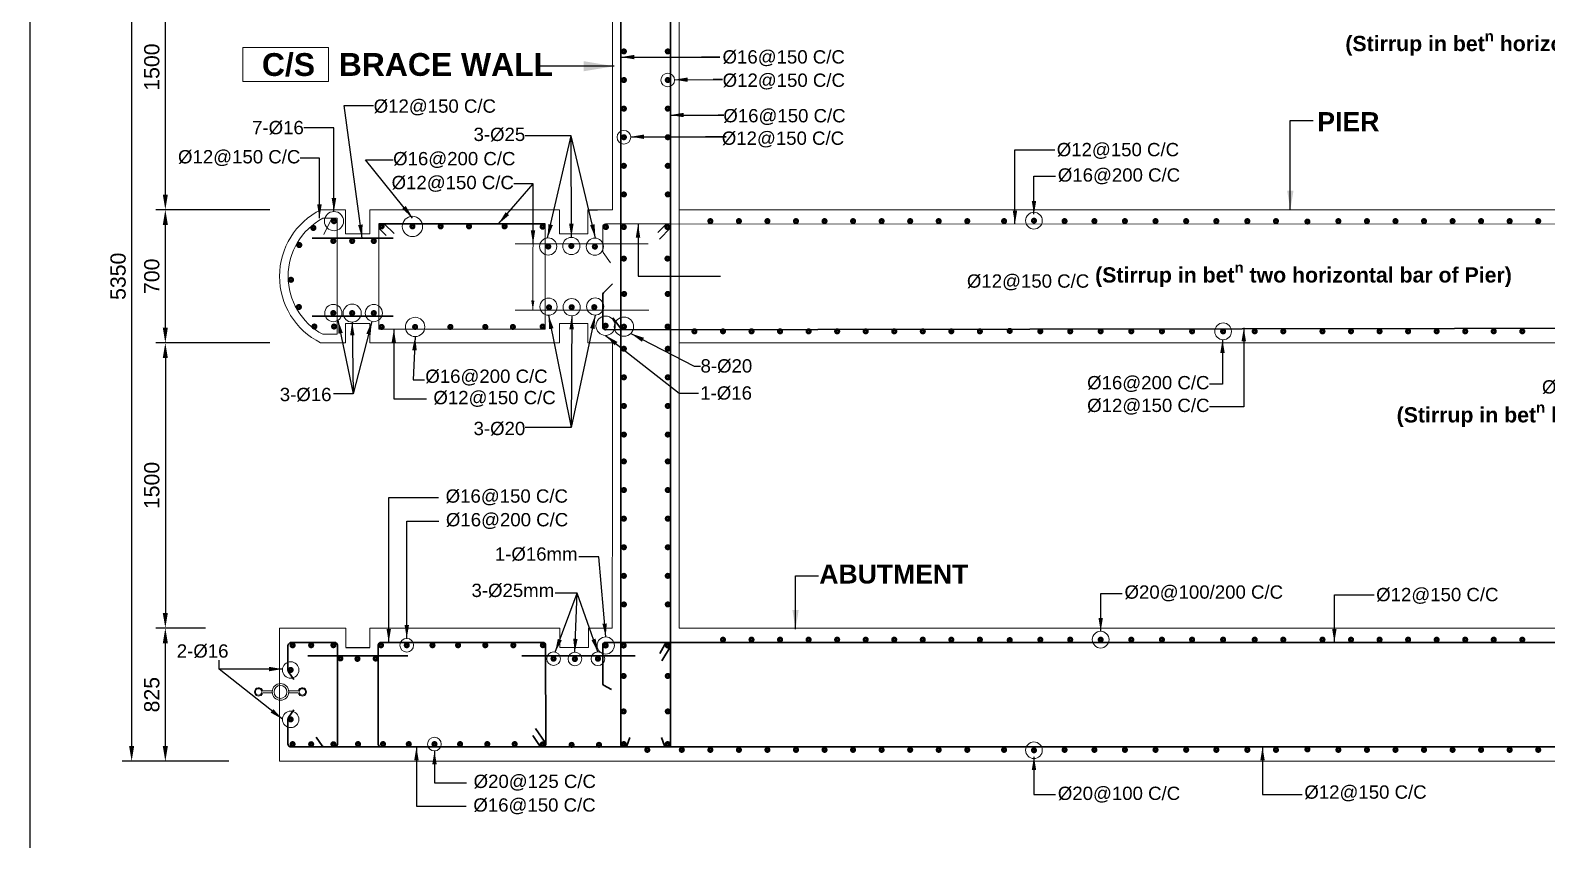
# Model space of a CAD drawing. Extents: x -358915 to 1258323, y -1667244 to -305611.
# Drawn here: x 506620 to 514588, y -1476878 to -1472622 of the extents above; entities that cross this region are included whole.
import ezdxf

# ---------------------------------------------------------------- set-up
doc = ezdxf.new("R2010")
doc.units = 0
doc.header["$LTSCALE"] = 300
doc.header["$MEASUREMENT"] = 0
doc.layers.get('0').update_dxf_attribs({"linetype": 'CONTINUOUS'})
doc.layers.get('DEFPOINTS').update_dxf_attribs({"linetype": 'CONTINUOUS'})
doc.layers.add('Dim', color=7, linetype='CONTINUOUS', lineweight=9)
doc.layers.add('ROD', color=1, linetype='CONTINUOUS', lineweight=30)
for name, color, linetype in [('LINE', 7, 'CONTINUOUS'), ('Sid&HeadWall', 7, 'CONTINUOUS'), ('TEXT', 10, 'CONTINUOUS'), ('TXT', 7, 'CONTINUOUS')]:
    doc.layers.add(name, color=color, linetype=linetype)
doc.styles.add('1-2', font='arial.ttf')
doc.styles.add('Arial', font='arial.ttf')
doc.styles.add('DIM', font='isocp3.shx')
doc.styles.add('style1', font='times.ttf')
doc.styles.add('text', font='ARIALN.TTF', dxfattribs={"height": 1.6})
doc.dimstyles.new('Dim_35', dxfattribs={"dimtxt": 70, "dimasz": 70, "dimexe": 35, "dimexo": 30, "dimgap": 40, "dimtad": 1, "dimdec": 0, "dimzin": 0, "dimdsep": 46, "dimtxsty": 'DIM', "dimcen": 0.09, "dimclrd": 5, "dimclre": 5, "dimclrt": 7, "dimadec": 0, "dimazin": 0, "dimtfac": 1, "dimtdec": 0, "dimtmove": 0, "dimatfit": 3, "dimfxl": 1, "dimtolj": 1, "dimtzin": 0, "dimarcsym": 0})
doc.dimstyles.new('dim_50', dxfattribs={"dimtxt": 100, "dimasz": 100, "dimexe": 50, "dimexo": 30, "dimgap": 30, "dimtad": 1, "dimdec": 0, "dimzin": 0, "dimdsep": 46, "dimtxsty": 'DIM', "dimcen": 0.09, "dimclrd": 5, "dimclre": 5, "dimclrt": 7, "dimadec": 0, "dimazin": 0, "dimtfac": 1, "dimtdec": 0, "dimtmove": 0, "dimatfit": 3, "dimfxl": 1, "dimtolj": 1, "dimtzin": 0, "dimarcsym": 1})
doc.dimstyles.new('dim_80', dxfattribs={"dimtxt": 160, "dimasz": 160, "dimexe": 80, "dimexo": 40, "dimgap": 50, "dimtad": 1, "dimdec": 0, "dimzin": 0, "dimdsep": 46, "dimtxsty": 'DIM', "dimcen": 0.09, "dimclrd": 5, "dimclre": 5, "dimclrt": 7, "dimadec": 0, "dimazin": 0, "dimtfac": 1, "dimtdec": 0, "dimtmove": 0, "dimatfit": 3, "dimfxl": 1, "dimtolj": 1, "dimtzin": 0, "dimarcsym": 0})
doc.dimstyles.get("Standard").update_dxf_attribs({"dimtxt": 75, "dimasz": 75, "dimexe": 60, "dimexo": 60, "dimgap": 100, "dimtad": 1, "dimdec": 0, "dimzin": 0, "dimdsep": 46, "dimtxsty": 'style1', "dimcen": 0.09, "dimclrd": 5, "dimclre": 5, "dimadec": 0, "dimazin": 0, "dimtfac": 1, "dimtdec": 0, "dimtofl": 0, "dimtmove": 0, "dimatfit": 3, "dimfxl": 1, "dimtolj": 1, "dimtzin": 0, "dimarcsym": 0})

# ---------------------------------------------------------------- blocks, each defined once
blk = doc.blocks.new('*D616')
at = {"layer": 'DEFPOINTS', "color": 0, "transparency": 16777216}
for p in [(507909, -1474265.5), (507329.5, -1475765.5), (507509.9, -1475765.5)]:
    blk.add_point(p, dxfattribs=at)
at = {"layer": 'Dim', "color": 5, "lineweight": -2, "transparency": 16777216}
for p, q in [((507879, -1474265.5), (507279.5, -1474265.5)), ((507329.5, -1474345.5), (507329.5, -1475685.5)), ((507479.9, -1475765.5), (507279.5, -1475765.5))]:
    blk.add_line(p, q, dxfattribs=at)
at = {"layer": 'Dim', "color": 5, "transparency": 16777216}
for points in [[(507316.1, -1474345.5), (507342.8, -1474345.5), (507329.5, -1474265.5)], [(507316.1, -1475685.5), (507342.8, -1475685.5), (507329.5, -1475765.5)]]:
    blk.add_solid(points, dxfattribs=at)
at = {"layer": 'Dim', "color": 7, "lineweight": 18, "transparency": 16777216, "insert": (507258.6, -1475015.5), "char_height": 80, "attachment_point": 5, "rotation": 90, "style": 'Arial'}
blk.add_mtext('\\A1;1500', dxfattribs=at)
blk = doc.blocks.new('*D619')
at = {"layer": 'DEFPOINTS', "color": 0, "transparency": 16777216}
for p in [(507691.7, -1471365.5), (507152.5, -1476465.6), (507693.2, -1476465.6)]:
    blk.add_point(p, dxfattribs=at)
at = {"layer": 'Dim', "color": 5, "lineweight": -2, "transparency": 16777216}
for p, q in [((507661.7, -1471365.5), (507102.5, -1471365.5)), ((507152.5, -1471445.5), (507152.5, -1476385.6)), ((507663.2, -1476465.6), (507102.5, -1476465.6))]:
    blk.add_line(p, q, dxfattribs=at)
at = {"layer": 'Dim', "color": 5, "transparency": 16777216}
for points in [[(507139.1, -1471445.5), (507165.8, -1471445.5), (507152.5, -1471365.5)], [(507139.1, -1476385.6), (507165.8, -1476385.6), (507152.5, -1476465.6)]]:
    blk.add_solid(points, dxfattribs=at)
at = {"layer": 'Dim', "color": 7, "lineweight": 18, "transparency": 16777216, "insert": (507081.6, -1473915.5), "char_height": 80, "attachment_point": 5, "rotation": 90, "style": 'Arial'}
blk.add_mtext('\\A1;5350', dxfattribs=at)
blk = doc.blocks.new('*D625')
at = {"layer": 'DEFPOINTS', "color": 0, "transparency": 16777216}
for p in [(507329.5, -1475765.5), (507570.3, -1475765.5), (507500.2, -1476465.6)]:
    blk.add_point(p, dxfattribs=at)
at = {"layer": 'Dim', "color": 5, "lineweight": -2, "transparency": 16777216}
for p, q in [((507540.3, -1475765.5), (507279.5, -1475765.5)), ((507329.5, -1476385.6), (507329.5, -1475845.5)), ((507470.2, -1476465.6), (507279.5, -1476465.6))]:
    blk.add_line(p, q, dxfattribs=at)
at = {"layer": 'Dim', "color": 5, "transparency": 16777216}
for points in [[(507316.1, -1475845.5), (507342.8, -1475845.5), (507329.5, -1475765.5)], [(507316.1, -1476385.6), (507342.8, -1476385.6), (507329.5, -1476465.6)]]:
    blk.add_solid(points, dxfattribs=at)
at = {"layer": 'Dim', "color": 7, "lineweight": 18, "transparency": 16777216, "insert": (507258.6, -1476115.6), "char_height": 80, "attachment_point": 5, "rotation": 90, "style": 'Arial'}
blk.add_mtext('\\A1;825', dxfattribs=at)
blk = doc.blocks.new('*D633')
at = {"layer": 'DEFPOINTS', "color": 0, "transparency": 16777216}
for p in [(507329.5, -1473565.5), (507602.4, -1473565.5), (507579.3, -1474265.5)]:
    blk.add_point(p, dxfattribs=at)
at = {"layer": 'Dim', "color": 5, "lineweight": -2, "transparency": 16777216}
for p, q in [((507572.4, -1473565.5), (507279.5, -1473565.5)), ((507329.5, -1474185.5), (507329.5, -1473645.5)), ((507549.3, -1474265.5), (507279.5, -1474265.5))]:
    blk.add_line(p, q, dxfattribs=at)
at = {"layer": 'Dim', "color": 5, "transparency": 16777216}
for points in [[(507316.1, -1473645.5), (507342.8, -1473645.5), (507329.5, -1473565.5)], [(507316.1, -1474185.5), (507342.8, -1474185.5), (507329.5, -1474265.5)]]:
    blk.add_solid(points, dxfattribs=at)
at = {"layer": 'Dim', "color": 7, "lineweight": 18, "transparency": 16777216, "insert": (507258.6, -1473915.5), "char_height": 80, "attachment_point": 5, "rotation": 90, "style": 'Arial'}
blk.add_mtext('\\A1;700', dxfattribs=at)
blk = doc.blocks.new('*D634')
at = {"layer": 'DEFPOINTS', "color": 0, "transparency": 16777216}
for p in [(507329.5, -1472065.5), (507509.9, -1472065.5), (507909, -1473565.5)]:
    blk.add_point(p, dxfattribs=at)
at = {"layer": 'Dim', "color": 5, "lineweight": -2, "transparency": 16777216}
for p, q in [((507479.9, -1472065.5), (507279.5, -1472065.5)), ((507329.5, -1473485.5), (507329.5, -1472145.5)), ((507879, -1473565.5), (507279.5, -1473565.5))]:
    blk.add_line(p, q, dxfattribs=at)
at = {"layer": 'Dim', "color": 5, "transparency": 16777216}
for points in [[(507316.1, -1472145.5), (507342.8, -1472145.5), (507329.5, -1472065.5)], [(507316.1, -1473485.5), (507342.8, -1473485.5), (507329.5, -1473565.5)]]:
    blk.add_solid(points, dxfattribs=at)
at = {"layer": 'Dim', "color": 7, "lineweight": 18, "transparency": 16777216, "insert": (507258.6, -1472815.5), "char_height": 80, "attachment_point": 5, "rotation": 90, "style": 'Arial'}
blk.add_mtext('\\A1;1500', dxfattribs=at)

msp = doc.modelspace()

# ---------------------------------------------------------------- linework, layer by layer
at = {"lineweight": 18}
for points in [[(510028.9, -1471365.5), (510028.9, -1471365.5), (507928.7, -1471365.5), (507928.7, -1472065.6), (508278.7, -1472065.6), (508278.7, -1471964.1), (508403.7, -1471964.1), (508403.7, -1472065.6), (509402.7, -1472065.6), (509402.7, -1471964.1), (509552.9, -1471964.1), (509552.9, -1472065.6), (509678.9, -1472065.6), (509679.4, -1473565.5)], [(510028.9, -1475015.5), (510028.9, -1472065.6)], [(509678.5, -1474265.5), (509678.8, -1475015.5)], [(510028.9, -1476465.6), (510028.9, -1476465.6), (507928.7, -1476465.6), (507928.7, -1475765.5), (508278.7, -1475765.5), (508278.7, -1475866.9), (508403.7, -1475866.9), (508403.7, -1475765.5), (509402.7, -1475765.5), (509402.7, -1475866.9), (509552.9, -1475866.9), (509552.9, -1475765.5), (509677.9, -1475765.5), (509678.8, -1475015.5)], [(510028.9, -1475015.5), (510029, -1475765.5)]]:
    msp.add_lwpolyline(points, dxfattribs=at)
msp.add_lwpolyline([(509679.2, -1473565.5), (509550.5, -1473565.5), (509550.5, -1473691.4), (509400.5, -1473691.4), (509400.5, -1473565.5), (508403.4, -1473565.5), (508403.4, -1473692.2), (508276.8, -1473692.2), (508276.8, -1473565.5), (508146.2, -1473565.5, 0.617643), (508145.6, -1474265.5), (508277.1, -1474265.5), (508277.1, -1474164.1), (508403.7, -1474164.1), (508403.7, -1474265.5), (509400.5, -1474265.5), (509400.5, -1474164.1), (509550.5, -1474164.1), (509550.5, -1474265.5), (509678.5, -1474265.5)], format="xyb", dxfattribs=at)
at = {"layer": 'Dim', "color": 7, "lineweight": 15}
for p, q in [((510028.9, -1473565.6), (516028.5, -1473565.5)), ((510028.9, -1474265.6), (516028.5, -1474265.6)), ((510028.9, -1476465.6), (515728.7, -1476465.5))]:
    msp.add_line(p, q, dxfattribs=at)
msp.add_lwpolyline([(510028.9, -1475765.5), (516028.5, -1475765.6)], dxfattribs=at)
at = {"layer": 'Dim', "lineweight": 18, "ltscale": 500, "elevation": 0}
for points in [[(507841.5, -1476096.2), (507891.1, -1476096.2)], [(507841.5, -1476096.2), (507891.1, -1476096.2)], [(507841.5, -1476096.2), (507891.1, -1476096.2)], [(507841.5, -1476096.2), (507891.1, -1476096.2)], [(507841.5, -1476106), (507891.1, -1476106)], [(507841.5, -1476106), (507891.1, -1476106)], [(507841.5, -1476106), (507891.1, -1476106)], [(507841.5, -1476106), (507891.1, -1476106)], [(507978.2, -1476096.2), (508028.3, -1476096.2)], [(507978.2, -1476096.2), (508028.3, -1476096.2)], [(507978.2, -1476096.2), (508028.3, -1476096.2)], [(507978.2, -1476096.2), (508028.3, -1476096.2)], [(507978.2, -1476106), (508028.3, -1476106)], [(507978.2, -1476106), (508028.3, -1476106)], [(507978.2, -1476106), (508028.3, -1476106)], [(507978.2, -1476106), (508028.3, -1476106)]]:
    msp.add_lwpolyline(points, dxfattribs=at)
at = {"layer": 'Dim'}
for centre, radius in [((508215.9, -1473625.6), 50.4), ((508628.1, -1473653.6), 53.4), ((509341.6, -1473758.8), 45.2), ((509463.2, -1473756), 45.2), ((509586.6, -1473759.6), 45.2), ((508212, -1474108.9), 45.2), ((508311.3, -1474108.9), 47.4), ((508425.1, -1474108.9), 45.2), ((509343.4, -1474075.3), 45.2), ((509464.9, -1474078.1), 45.2), ((509588.4, -1474074.5), 45.2), ((508642.1, -1474181.9), 50.7), ((509643, -1474175.6), 50.7), ((509739.5, -1474180.4), 50.7), ((509643.8, -1475856.8), 45.2)]:
    msp.add_circle(centre, radius, dxfattribs=at)
at = {"layer": 'Dim', "lineweight": 15}
for centre, radius in [((511894.2, -1473623), 43.9), ((512888.1, -1474205), 43.9), ((512244.6, -1475826.2), 43.9), ((507988.3, -1475985.6), 43.5), ((507988.3, -1476245.5), 43.5), ((511894.2, -1476408), 43.9)]:
    msp.add_circle(centre, radius, dxfattribs=at)
at = {"layer": 'Dim', "lineweight": 18, "ltscale": 500}
for centre, radius in [((507934.6, -1476101.1, 0), 43.7), ((507934.6, -1476101.1, 0), 43.7), ((507934.6, -1476101.1, 0), 43.7), ((507934.6, -1476101.1, 0), 43.7), ((507819.6, -1476101.1, 0), 17.1), ((507819.6, -1476101.1, 0), 17.1), ((507819.6, -1476101.1, 0), 17.1), ((507819.6, -1476101.1, 0), 17.1), ((507934.6, -1476101.1, 0), 33.9), ((507934.6, -1476101.1, 0), 33.9), ((507934.6, -1476101.1, 0), 33.9), ((507934.6, -1476101.1, 0), 33.9), ((508049.6, -1476101.1, 0), 17.1)]:
    msp.add_circle(centre, radius, dxfattribs=at)
for centre, start, end in [((507819.6, -1476101.1, 0), 12.86098, 347.13902), ((507819.6, -1476101.1, 0), 12.86098, 347.13902), ((507819.6, -1476101.1, 0), 12.86098, 347.13902), ((507819.6, -1476101.1, 0), 12.86098, 347.13902), ((508049.8, -1476101.1, 0), 192.86098, 167.13902), ((508049.8, -1476101.1, 0), 192.86098, 167.13902), ((508049.8, -1476101.1, 0), 192.86098, 167.13902), ((508049.8, -1476101.1, 0), 192.86098, 167.13902)]:
    msp.add_arc(centre, 22, start, end, dxfattribs=at)
at = {"layer": 'LINE'}
for p, q in [((509550.5, -1473565.5), (509600.6, -1473565.5)), ((508278.7, -1475866.9), (508403.7, -1475866.9))]:
    msp.add_line(p, q, dxfattribs=at)
at = {"layer": 'LINE', "color": 1, "lineweight": 15}
for p, q in [((508231.8, -1473610.5), (508157.2, -1473610.5)), ((508231.8, -1473737.2), (508231.8, -1473610.5)), ((508231.8, -1473643.8), (508232.1, -1474194.5)), ((509643, -1473640.5), (516275.4, -1473640.6)), ((508232.1, -1474220.5), (508232.1, -1474119.1)), ((508156.6, -1474220.5), (508232.1, -1474220.5))]:
    msp.add_line(p, q, dxfattribs=at)
at = {"layer": 'LINE', "lineweight": 18}
msp.add_line((508278.7, -1475765.5), (508278.7, -1475867), dxfattribs=at)
at = {"layer": 'LINE'}
msp.add_lwpolyline([(523493.2, -1481913.9), (506620, -1481913.9), (506620, -1469982.2), (523493.2, -1469982.2)], close=True, dxfattribs=at)
at = {"layer": 'LINE', "color": 7, "lineweight": 15}
msp.add_lwpolyline([(508186.5, -1472712.5), (507735.9, -1472712.5), (507735.9, -1472891.8), (508186.5, -1472891.8)], close=True, dxfattribs=at)
at = {"layer": 'LINE', "color": 1, "lineweight": 15}
for points in [[(508203.9, -1473610.5), (508162.6, -1473695.6)], [(508451.3, -1473640.5), (508451.3, -1473662.5), (508489.6, -1473700.2)], [(508451.3, -1473640.5), (508478.6, -1473640.5), (508532.6, -1473690)], [(509723.9, -1473915.5), (509724, -1474196), (509984, -1474196), (509984, -1473640.5), (509723.9, -1473640.5)], [(509963.8, -1473640.5), (509917.6, -1473685.9)], [(509983.6, -1473661.4), (509927.1, -1473720.7)], [(509866.1, -1473744.8), (509168.2, -1473744.8), (509168.2, -1473744.8)], [(509870.3, -1474092.8), (509168.2, -1474092.8), (509168.2, -1474092.8)]]:
    msp.add_lwpolyline(points, dxfattribs=at)
msp.add_lwpolyline([(508451.3, -1474194.4), (509326, -1474194.4), (509326, -1473640.5), (508451.3, -1473640.5)], close=True, dxfattribs=at)
msp.add_lwpolyline([(509984, -1473640.5), (509643, -1473640.5, 0.414217), (509628, -1473655.5), (509628, -1473782, 0.158929), (509630.8, -1473790.9), (509669.5, -1473843.9)], format="xyb", dxfattribs=at)
at = {"layer": 'LINE', "color": 5, "lineweight": 15}
for centre in [(509969.9, -1472883.5), (509739.2, -1473184.3), (508598.3, -1475855.7), (509369.4, -1475926.3), (509481.5, -1475927.8), (509602.9, -1475926.7), (508743.9, -1476375.4)]:
    msp.add_circle(centre, 35.9, dxfattribs=at)
at = {"layer": 'LINE', "color": 1, "lineweight": 15}
msp.add_arc((508321.1, -1473915.7), 346.4, 118.24958, 241.63739, dxfattribs=at)
at = {"layer": 'ROD'}
msp.add_line((508451.3, -1473640.5), (509326, -1473640.5), dxfattribs=at)
for points in [[(509723.9, -1474190.5), (509724, -1471465.6), (509723.9, -1471450.4, -0.414214), (509733.9, -1471440.4), (509745.8, -1471440.4, -0.317877), (509755.3, -1471447.1), (509797.3, -1471518.8)], [(509984, -1474190.5), (509984, -1471465.6), (509984.1, -1471450.4, 0.414214), (509974.1, -1471440.4), (509962.2, -1471440.4, 0.317877), (509952.7, -1471447.1), (509910.5, -1471521.3)], [(509723.9, -1473640.5), (509724, -1476365.5), (509723.9, -1476380.6, 0.414214), (509733.9, -1476390.6), (509745.8, -1476390.6, 0.317877), (509755.3, -1476383.9), (509770.6, -1476340.5)], [(509984, -1473640.5), (509984, -1476365.5), (509984.1, -1476380.6, -0.414214), (509974.1, -1476390.6), (509962.2, -1476390.6, -0.317877), (509952.7, -1476383.9), (509937.4, -1476340.5)], [(509678.6, -1473954.5), (509631.2, -1474002.8, 0.168566), (509628, -1474012.1), (509628, -1474181.3, 0.414214), (509643, -1474196.3), (516333.5, -1474186.9)], [(508004.6, -1476035.5), (507977.2, -1475995.6, -0.151211), (507973.7, -1475984.3), (507973.7, -1475860.5, -0.414214), (507993.7, -1475840.5), (508218.7, -1475840.5, -0.414204), (508233.7, -1475855.5), (508233.8, -1476375.6, -0.414214), (508218.8, -1476390.6), (508166.3, -1476390.6, -0.246445), (508154, -1476384.1), (508122.6, -1476338.7)], [(508569.5, -1476390.6), (508463.7, -1476390.6, -0.414214), (508448.7, -1476375.6), (508448.7, -1475855.5, -0.414215), (508463.7, -1475840.5), (509312.7, -1475840.5, -0.414212), (509327.7, -1475855.5), (509328.7, -1476375.6, -0.414214), (509313.7, -1476390.6), (509308.9, -1476390.6, -0.282553), (509295.5, -1476382.4), (509260.6, -1476330.3)], [(509673.4, -1476088), (509632.8, -1476065, -0.210697), (509627.9, -1476053.9), (509627.9, -1475855.5, -0.414214), (509642.9, -1475840.5), (516275.4, -1475840.6)], [(509971.7, -1475841.4), (509971.7, -1475841.4, 0.294836), (509954.3, -1475851.7), (509927.3, -1475899.1)], [(509970.9, -1475841.4, -0.441818), (509984, -1475862.8), (509938.3, -1475937.7)], [(507993.7, -1476390.6, -0.48757), (507973.7, -1476370.6), (507973.7, -1476246.8, -0.151211), (507977.2, -1476235.5), (508004.6, -1476195.6)], [(509328.7, -1476375.6), (509328.7, -1476375.6, 0.246696), (509325.5, -1476367.3), (509274, -1476293.7)]]:
    msp.add_lwpolyline(points, format="xyb", dxfattribs=at)
at = {"layer": 'ROD', "const_width": 17.2}
for points in [[(509746.1, -1472730.8, -1), (509732.1, -1472735.5, -1)], [(509976.9, -1472730.8, -1), (509962.9, -1472735.5, -1)], [(509746.2, -1472885.9, 1), (509732.2, -1472881.2, 1)], [(509976.9, -1472885.9, 1), (509962.9, -1472881.2, 1)], [(509746.1, -1473036.3, 1), (509732.1, -1473031.6, 1)], [(509976.9, -1473036.2, 1), (509962.9, -1473031.6, 1)], [(509746.2, -1473186.6, 1), (509732.2, -1473182, 1)], [(509976.9, -1473186.6, 1), (509962.9, -1473182, 1)], [(509746.1, -1473332.3, -1), (509732.1, -1473337, -1)], [(509976.9, -1473332.3, -1), (509962.9, -1473337, -1)], [(509746.2, -1473482.7, -1), (509732.2, -1473487.4, -1)], [(509976.9, -1473482.7, -1), (509962.9, -1473487.4, -1)], [(508114.5, -1473663.7, 1), (508100.5, -1473659, 1)], [(508223, -1473628, 1), (508208.9, -1473623.3, 1)], [(508473.2, -1473655.4, 1), (508459.2, -1473650.7, 1)], [(508635.1, -1473655.4, 1), (508621.1, -1473650.7, 1)], [(508783.4, -1473655.4, 1), (508769.4, -1473650.7, 1)], [(508932.4, -1473655.4, 1), (508918.4, -1473650.7, 1)], [(509119.4, -1473655.4, 1), (509105.4, -1473650.7, 1)], [(509319.3, -1473657.2, 1), (509305.3, -1473652.5, 1)], [(509651.7, -1473658.9, 1), (509637.7, -1473654.2, 1)], [(509745.8, -1473658.9, 1), (509731.8, -1473654.2, 1)], [(509975.1, -1473658.9, 1), (509961.1, -1473654.2, 1)], [(510186.6, -1473627.7, -1), (510200.6, -1473623, -1)], [(510336.6, -1473627.7, -1), (510350.6, -1473623, -1)], [(510500.6, -1473627.7, 1), (510486.6, -1473623, 1)], [(510650.6, -1473627.7, 1), (510636.6, -1473623, 1)], [(510800.6, -1473627.7, 1), (510786.6, -1473623, 1)], [(510936.6, -1473627.7, -1), (510950.6, -1473623, -1)], [(511086.6, -1473627.7, -1), (511100.6, -1473623, -1)], [(511236.6, -1473627.7, -1), (511250.6, -1473623, -1)], [(511386.6, -1473627.7, -1), (511400.6, -1473623, -1)], [(511550.6, -1473627.7, 1), (511536.6, -1473623, 1)], [(511744.2, -1473627.7, 1), (511730.2, -1473623, 1)], [(511901.2, -1473625.4, 1), (511887.2, -1473620.7, 1)], [(512061.9, -1473627.7, 1), (512047.9, -1473623, 1)], [(512218.9, -1473627.7, 1), (512204.9, -1473623, 1)], [(512378.9, -1473627.7, 1), (512364.9, -1473623, 1)], [(512539.9, -1473627.7, 1), (512525.9, -1473623, 1)], [(512700.9, -1473627.7, 1), (512686.9, -1473623, 1)], [(512859.4, -1473627.7, 1), (512845.4, -1473623, 1)], [(513022.4, -1473627.7, 1), (513008.4, -1473623, 1)], [(513158.9, -1473627.7, -1), (513172.9, -1473623, -1)], [(513324.2, -1473630.2, -1), (513338.2, -1473625.5, -1)], [(513486.9, -1473627.7, -1), (513500.9, -1473623, -1)], [(513650.9, -1473627.7, 1), (513636.9, -1473623, 1)], [(513800.9, -1473627.7, 1), (513786.9, -1473623, 1)], [(513950.9, -1473627.7, 1), (513936.9, -1473623, 1)], [(514086.9, -1473627.7, -1), (514100.9, -1473623, -1)], [(514236.9, -1473627.7, -1), (514250.9, -1473623, -1)], [(514400.9, -1473627.7, 1), (514386.9, -1473623, 1)], [(514536.9, -1473627.7, -1), (514550.9, -1473623, -1)], [(508040.4, -1473749.1, -1), (508026.3, -1473753.5, -1)], [(508219, -1473732.2, 1), (508205, -1473727.5, 1)], [(508318.3, -1473732.2, 1), (508304.3, -1473727.5, 1)], [(508432.1, -1473732.2, 1), (508418.1, -1473727.5, 1)], [(509348.6, -1473761.2, 1), (509334.6, -1473756.5, 1)], [(509470.2, -1473758.3, 1), (509456.2, -1473753.6, 1)], [(509593.6, -1473761.9, 1), (509579.6, -1473757.2, 1)], [(509746, -1473824.7, 1), (509732, -1473820, 1)], [(509975.3, -1473824.7, 1), (509961.2, -1473820, 1)], [(507996.8, -1473936.2, 1), (507982.7, -1473931.7, 1)], [(508038.4, -1474079.3, 1), (508024.3, -1474074.8, 1)], [(509352.9, -1474081.2, 1), (509338.9, -1474076.5, 1)], [(509471.9, -1474080.4, 1), (509457.9, -1474075.7, 1)], [(509590.3, -1474080.2, 1), (509576.3, -1474075.5, 1)], [(509747.5, -1474010.5, 1), (509733.5, -1474005.8, 1)], [(509976.8, -1474010.5, 1), (509962.7, -1474005.8, 1)], [(508219, -1474111.2, 1), (508205, -1474106.5, 1)], [(508318.3, -1474111.2, 1), (508304.3, -1474106.5, 1)], [(508432.1, -1474111.2, 1), (508418.1, -1474106.5, 1)], [(508119.9, -1474182, 1), (508105.9, -1474177.3, 1)], [(508223.1, -1474182, 1), (508209.1, -1474177.3, 1)], [(508473.2, -1474179.5, -1), (508459.2, -1474184.2, -1)], [(508649.1, -1474179.5, -1), (508635.1, -1474184.2, -1)], [(508834.4, -1474179.5, -1), (508820.4, -1474184.2, -1)], [(509017.9, -1474179.5, -1), (509003.9, -1474184.2, -1)], [(509162.9, -1474179.5, -1), (509148.9, -1474184.2, -1)], [(509319.3, -1474177.7, -1), (509305.3, -1474182.4, -1)], [(509650, -1474177.9, 1), (509635.9, -1474173.2, 1)], [(509746.5, -1474182.8, 1), (509732.5, -1474178.1, 1)], [(509975.7, -1474182.3, 1), (509961.6, -1474177.6, 1)], [(510117, -1474207.3, 1), (510102.9, -1474202.6, 1)], [(510267, -1474207.3, 1), (510252.9, -1474202.6, 1)], [(510402.9, -1474207.3, -1), (510417, -1474202.6, -1)], [(510552.9, -1474207.3, -1), (510567, -1474202.6, -1)], [(510702.9, -1474207.3, -1), (510717, -1474202.6, -1)], [(510852.9, -1474207.3, -1), (510867, -1474202.6, -1)], [(511002.9, -1474207.3, -1), (511017, -1474202.6, -1)], [(511152.9, -1474207.3, -1), (511167, -1474202.6, -1)], [(511302.9, -1474207.3, -1), (511317, -1474202.6, -1)], [(511452.9, -1474207.3, -1), (511467, -1474202.6, -1)], [(511617, -1474207.3, 1), (511602.9, -1474202.6, 1)], [(511774, -1474205, 1), (511759.9, -1474200.3, 1)], [(511934.6, -1474207.3, 1), (511920.6, -1474202.6, 1)], [(512091.6, -1474207.3, 1), (512077.6, -1474202.6, 1)], [(512251.6, -1474207.3, 1), (512237.6, -1474202.6, 1)], [(512412.6, -1474207.3, 1), (512398.6, -1474202.6, 1)], [(512573.6, -1474207.3, 1), (512559.6, -1474202.6, 1)], [(512732.1, -1474207.3, 1), (512718.1, -1474202.6, 1)], [(512895.1, -1474207.3, 1), (512881.1, -1474202.6, 1)], [(513061.2, -1474207.3, 1), (513047.2, -1474202.6, 1)], [(513211.2, -1474207.3, 1), (513197.2, -1474202.6, 1)], [(513417.3, -1474207.2, 1), (513403.3, -1474202.5, 1)], [(513553.3, -1474207.2, -1), (513567.3, -1474202.5, -1)], [(513703.3, -1474207.2, -1), (513717.3, -1474202.5, -1)], [(513853.3, -1474207.2, -1), (513867.3, -1474202.5, -1)], [(514003.3, -1474207.2, -1), (514017.3, -1474202.5, -1)], [(514167.3, -1474207.2, 1), (514153.3, -1474202.5, 1)], [(514317.3, -1474207.2, 1), (514303.3, -1474202.5, 1)], [(514467.3, -1474207.2, 1), (514453.3, -1474202.5, 1)], [(509746.1, -1474294.2, -1), (509732.1, -1474298.8, -1)], [(509976.9, -1474294.2, -1), (509962.9, -1474298.8, -1)], [(509746.2, -1474449.2, 1), (509732.2, -1474444.5, 1)], [(509976.9, -1474449.2, 1), (509962.9, -1474444.5, 1)], [(509746.1, -1474599.6, 1), (509732.1, -1474594.9, 1)], [(509976.9, -1474599.6, 1), (509962.9, -1474594.9, 1)], [(509746.2, -1474745.3, -1), (509732.2, -1474750, -1)], [(509976.9, -1474745.3, -1), (509962.9, -1474750, -1)], [(509746.1, -1474886.8, -1), (509732.1, -1474891.5, -1)], [(509976.9, -1474886.8, -1), (509962.9, -1474891.5, -1)], [(509746.2, -1475041.9, 1), (509732.2, -1475037.2, 1)], [(509976.9, -1475041.9, 1), (509962.9, -1475037.2, 1)], [(509746.1, -1475192.3, 1), (509732.1, -1475187.6, 1)], [(509976.9, -1475192.3, 1), (509962.9, -1475187.6, 1)], [(509746.2, -1475342.7, 1), (509732.2, -1475338, 1)], [(509976.9, -1475342.7, 1), (509962.9, -1475338, 1)], [(509746.1, -1475488.4, -1), (509732.1, -1475493, -1)], [(509976.9, -1475488.4, -1), (509962.9, -1475493, -1)], [(509746.2, -1475638.8, -1), (509732.2, -1475643.4, -1)], [(509976.9, -1475638.7, -1), (509962.9, -1475643.4, -1)], [(510266.9, -1475823.9, -1), (510252.9, -1475828.5, -1)], [(510402.9, -1475823.9, 1), (510416.9, -1475828.5, 1)], [(510552.9, -1475823.9, 1), (510566.9, -1475828.5, 1)], [(510702.9, -1475823.9, 1), (510716.9, -1475828.5, 1)], [(510852.9, -1475823.9, 1), (510866.9, -1475828.5, 1)], [(511002.9, -1475823.9, 1), (511016.9, -1475828.5, 1)], [(511152.9, -1475823.9, 1), (511166.9, -1475828.5, 1)], [(511302.9, -1475823.9, 1), (511316.9, -1475828.5, 1)], [(511452.9, -1475823.9, 1), (511466.9, -1475828.5, 1)], [(511616.9, -1475823.9, -1), (511602.9, -1475828.5, -1)], [(511774, -1475826.2, -1), (511759.9, -1475830.9, -1)], [(511934.6, -1475823.9, -1), (511920.6, -1475828.5, -1)], [(512091.6, -1475823.9, -1), (512077.6, -1475828.5, -1)], [(512251.6, -1475823.9, -1), (512237.6, -1475828.5, -1)], [(512412.6, -1475823.9, -1), (512398.6, -1475828.5, -1)], [(512573.6, -1475823.9, -1), (512559.6, -1475828.5, -1)], [(512732.1, -1475823.9, -1), (512718.1, -1475828.5, -1)], [(512895.1, -1475823.9, -1), (512881.1, -1475828.5, -1)], [(513061.2, -1475823.9, -1), (513047.2, -1475828.5, -1)], [(513211.2, -1475823.9, -1), (513197.2, -1475828.5, -1)], [(513417.3, -1475823.9, -1), (513403.3, -1475828.6, -1)], [(513553.3, -1475823.9, 1), (513567.3, -1475828.6, 1)], [(513703.3, -1475823.9, 1), (513717.3, -1475828.6, 1)], [(513853.3, -1475823.9, 1), (513867.3, -1475828.6, 1)], [(514003.3, -1475823.9, 1), (514017.3, -1475828.6, 1)], [(514167.3, -1475823.9, -1), (514153.3, -1475828.6, -1)], [(514317.3, -1475823.9, -1), (514303.3, -1475828.6, -1)], [(514467.3, -1475823.9, -1), (514453.3, -1475828.6, -1)], [(508005.3, -1475858.2, 1), (507991.2, -1475853.5, 1)], [(508102.8, -1475857.9, 1), (508088.8, -1475853.2, 1)], [(508219.9, -1475857.7, 1), (508205.9, -1475853, 1)], [(508455.9, -1475858, -1), (508469.9, -1475853.4, -1)], [(508591.3, -1475858, -1), (508605.3, -1475853.4, -1)], [(508726.3, -1475858, -1), (508740.4, -1475853.4, -1)], [(508860.9, -1475858, -1), (508875, -1475853.4, -1)], [(509003.8, -1475858, -1), (509017.8, -1475853.4, -1)], [(509151.3, -1475858, -1), (509165.3, -1475853.4, -1)], [(509306.4, -1475857.6, -1), (509320.4, -1475853, -1)], [(509650.8, -1475854.5, -1), (509636.8, -1475859.2, -1)], [(509730.9, -1475854.6, 1), (509744.9, -1475859.3, 1)], [(509977, -1475854.6, -1), (509962.9, -1475859.3, -1)], [(507995.3, -1475987.9, 1), (507981.3, -1475983.2, 1)], [(508242.3, -1475922.5, 1), (508256.3, -1475927.2, 1)], [(508332.2, -1475924.9, 1), (508346.2, -1475929.6, 1)], [(508428, -1475923.3, 1), (508442, -1475928, 1)], [(509362.4, -1475924, 1), (509376.4, -1475928.7, 1)], [(509474.5, -1475925.5, 1), (509488.5, -1475930.2, 1)], [(509609.9, -1475924.3, -1), (509595.8, -1475929, -1)], [(509730.9, -1476014.8, 1), (509744.9, -1476019.5, 1)], [(509977, -1476014.8, -1), (509962.9, -1476019.5, -1)], [(509730.9, -1476201.3, 1), (509744.9, -1476206, 1)], [(509977, -1476201.3, -1), (509962.9, -1476206, -1)], [(507995.3, -1476243.1, -1), (507981.3, -1476247.8, -1)], [(508005.3, -1476373.3, -1), (507991.2, -1476378, -1)], [(508102.8, -1476373.6, -1), (508088.8, -1476378.3, -1)], [(508219.9, -1476373.9, -1), (508205.9, -1476378.6, -1)], [(508335.1, -1476377.7, -1), (508349.1, -1476373, -1)], [(508466.4, -1476377.7, -1), (508480.4, -1476373, -1)], [(508601.8, -1476377.7, -1), (508615.9, -1476373, -1)], [(508736.9, -1476377.7, -1), (508750.9, -1476373, -1)], [(508871.5, -1476377.7, -1), (508885.5, -1476373, -1)], [(509014.3, -1476377.7, -1), (509028.3, -1476373, -1)], [(509158.3, -1476377.7, -1), (509172.3, -1476373, -1)], [(509304.9, -1476379.6, -1), (509318.9, -1476374.9, -1)], [(509457.4, -1476381.8, -1), (509471.4, -1476377.1, -1)], [(509601.3, -1476381.8, -1), (509615.4, -1476377.1, -1)], [(509731.8, -1476373.1, 1), (509745.8, -1476377.8, 1)], [(509976.3, -1476373.3, -1), (509962.2, -1476378, -1)], [(509869.2, -1476403.4, -1), (509855.2, -1476408.1, -1)], [(510050.6, -1476403.4, -1), (510036.6, -1476408.1, -1)], [(510186.6, -1476403.4, 1), (510200.6, -1476408.1, 1)], [(510336.6, -1476403.4, 1), (510350.6, -1476408.1, 1)], [(510500.6, -1476403.4, -1), (510486.6, -1476408.1, -1)], [(510650.6, -1476403.4, -1), (510636.6, -1476408.1, -1)], [(510800.6, -1476403.4, -1), (510786.6, -1476408.1, -1)], [(510936.6, -1476403.4, 1), (510950.6, -1476408.1, 1)], [(511086.6, -1476403.4, 1), (511100.6, -1476408.1, 1)], [(511236.6, -1476403.4, 1), (511250.6, -1476408.1, 1)], [(511386.6, -1476403.4, 1), (511400.6, -1476408.1, 1)], [(511550.6, -1476403.4, -1), (511536.6, -1476408.1, -1)], [(511744.2, -1476403.4, -1), (511730.2, -1476408.1, -1)], [(511901.2, -1476405.7, -1), (511887.2, -1476410.4, -1)], [(512061.9, -1476403.4, -1), (512047.9, -1476408.1, -1)], [(512218.9, -1476403.4, -1), (512204.9, -1476408.1, -1)], [(512378.9, -1476403.4, -1), (512364.9, -1476408.1, -1)], [(512539.9, -1476403.4, -1), (512525.9, -1476408.1, -1)], [(512700.9, -1476403.4, -1), (512686.9, -1476408.1, -1)], [(512859.4, -1476403.4, -1), (512845.4, -1476408.1, -1)], [(513022.4, -1476403.4, -1), (513008.4, -1476408.1, -1)], [(513158.9, -1476403.4, 1), (513172.9, -1476408.1, 1)], [(513324.2, -1476400.9, 1), (513338.2, -1476405.6, 1)], [(513486.9, -1476403.4, 1), (513500.9, -1476408.1, 1)], [(513650.9, -1476403.4, -1), (513636.9, -1476408.1, -1)], [(513800.9, -1476403.4, -1), (513786.9, -1476408.1, -1)], [(513950.9, -1476403.4, -1), (513936.9, -1476408.1, -1)], [(514086.9, -1476403.4, 1), (514100.9, -1476408.1, 1)], [(514236.9, -1476403.4, 1), (514250.9, -1476408.1, 1)], [(514400.9, -1476403.4, -1), (514386.9, -1476408.1, -1)], [(514536.9, -1476403.4, 1), (514550.9, -1476408.1, 1)]]:
    msp.add_lwpolyline(points, format="xyb", close=True, dxfattribs=at)
at = {"layer": 'ROD'}
for points in [[(508101, -1473715.7), (508526, -1473715.7)], [(508101.3, -1474124.4), (508526.3, -1474124.4)], [(509727.4, -1474196), (509681.7, -1474134.1)], [(508078.7, -1475911.9), (508603.7, -1475911.9)], [(509202.7, -1475911.9), (509798.9, -1475911.9)], [(507993.7, -1476390.6), (516275.4, -1476390.5)]]:
    msp.add_lwpolyline(points, dxfattribs=at)
at = {"layer": 'Sid&HeadWall'}
msp.add_line((508278.7, -1475866.9), (508403.7, -1475866.9), dxfattribs=at)

# ---------------------------------------------------------------- texts
at = {"layer": 'LINE', "color": 7, "char_height": 120, "width": 1224.993, "attachment_point": 5}
for s, insert in [('{\\fArial|b1|i0|c0|p34;C/S }', (507976.7, -1472803.7)), ('{\\fArial|b1|i0|c0|p34;BRACE WALL}', (508804, -1472802.5))]:
    msp.add_mtext(s, dxfattribs=dict(at, insert=insert))
at = {"layer": 'TEXT', "color": 2, "lineweight": 18, "char_height": 100, "width": 1116.006, "attachment_point": 4, "style": 'text'}
for s, insert in [('{\\fArial|b1|i0|c0|p34;\\C7;PIER}', (513383.3, -1473102.4)), ('{\\fArial|b1|i0|c0|p34;\\C7;ABUTMENT}', (510765.9, -1475481.8))]:
    msp.add_mtext(s, dxfattribs=dict(at, insert=insert))
at = {"layer": 'TXT', "color": 0, "char_height": 70, "style": 'Arial'}
for s, insert, width, attachment_point in [('\\A1; {\\fArial|b1|i0|c0|p34;\\H1.1429x;(Stirrup in bet\\H0.7x;\\Sn^ ;\\H1.4286x; horizontal bar of Abutment)}', (513503.4, -1472689.9), 3595.178, 4), ('%%C12@150 C/C', (508424.2, -1473027.4), 851.77, 4), ('3-%%C25', (509220.9, -1473170.5), 299.675, 6), ('%%C12@150 C/C', (512013.9, -1473256.3), 1245.06, 4), ('\\pxql;%%C12@150 C/C{\\H1.1429x; \\A1;\\fArial|b1|i0|c0|p34;(Stirrup in bet\\H0.7x;\\Sn^ ;\\H1.4286x; two horizontal bar of Pier)}', (515392.5, -1473920.3), 3850.689, 6), ('8-%%C20', (510142, -1474387.9), 327.385, 4), ('%%C16@200 C/C', (508695.7, -1474448.1), 741.083, 4), ('%%C16@200 C/C', (512816.3, -1474481.9), 1096.518, 6), ('%%C12@150 C/C', (508738.2, -1474560.3), 640.121, 4), ('\\A1;\\pxql;{\\fArial|b1|i0|c0|p34;\\H1.1429x;(Stirrup in bet\\H0.7x;\\Sn^ ;\\H1.4286x; horizontal bar of Pier)}', (515986.2, -1474642.4), 2186.141, 6), ('%%C16@150 C/C', (508802.5, -1475078), 640.121, 4), ('%%C16@200 C/C', (508803.9, -1475202.4), 640.121, 4), ('%%C12@150 C/C', (513692.4, -1475596.1), 797.348, 4), ('2-%%C16', (507389.5, -1475887.2), 327.817, 4), ('%%C20@125 C/C', (508949.5, -1476578.3), 640.121, 4), ('%%C12@150 C/C', (513314.9, -1476634.6), 797.348, 4), ('%%C16@150 C/C', (508948.1, -1476702.6), 640.121, 4)]:
    msp.add_mtext(s, dxfattribs=dict(at, insert=insert, width=width, attachment_point=attachment_point))
for s, insert, attachment_point in [('%%C16@150 C/C', (510900.4, -1472768.8), 6), ('%%C12@150 C/C', (510900.9, -1472891.4), 6), ('%%C16@150 C/C', (510904.4, -1473078), 6), ('7-%%C16', (508057.2, -1473134.8), 6), ('%%C12@150 C/C', (510896.5, -1473196.3), 6), ('%%C12@150 C/C', (508038.9, -1473293.9), 6), ('%%C16@200 C/C', (508526.6, -1473303.9), 4), ('%%C16@200 C/C', (512019.6, -1473389.8), 4), ('%%C12@150 C/C', (509161.2, -1473429.5), 6), ('\\pxql;%%C12@150 C/C (STIRRUP)', (515727.8, -1474507.5), 6), ('3-%%C16', (508202.7, -1474538.4), 6), ('1-%%C16', (510140.6, -1474530.3), 4), ('%%C12@150 C/C', (512816.5, -1474601.2), 6), ('3-%%C20', (509220.9, -1474717), 6), ('1-%%C16mm', (509495.6, -1475377.2), 6), ('3-%%C25mm', (509373, -1475568.3), 6), ('%%C20@100/200 C/C', (512370.1, -1475582.9), 4), ('%%C20@100 C/C', (512019.6, -1476641.3), 4)]:
    msp.add_mtext(s, dxfattribs=dict(at, insert=insert, attachment_point=attachment_point))

# ---------------------------------------------------------------- dimensions: what is measured, and where the dimension line sits
at = {"layer": 'Dim', "lineweight": 18}
for base, p1, p2, angle, text, picture, middle in [((507152.5, -1476465.6), (507691.7, -1471365.5), (507693.2, -1476465.6), 90, '5350', '*D619', (507081.6, -1473915.5)), ((507329.5, -1473565.5), (507579.3, -1474265.5), (507602.4, -1473565.5), 270, '700', '*D633', (507258.6, -1473915.5)), ((507329.5, -1475765.5), (507500.2, -1476465.6), (507570.3, -1475765.5), 270, '825', '*D625', (507258.6, -1476115.6))]:
    dim = msp.add_linear_dim(base=base, p1=p1, p2=p2, angle=angle, text=text, dimstyle='dim_50', override={"dimtxt": 80, "dimasz": 80, "dimtxsty": 'Arial'}, dxfattribs=at)
    dim.commit()
    dim.dimension.update_dxf_attribs({"geometry": picture, "text_midpoint": middle})
for base, p1, p2, angle, picture, middle in [((507329.5, -1472065.5), (507909, -1473565.5), (507509.9, -1472065.5), 270, '*D634', (507258.6, -1472815.5)), ((507329.5, -1475765.5), (507909, -1474265.5), (507509.9, -1475765.5), 90, '*D616', (507258.6, -1475015.5))]:
    dim = msp.add_linear_dim(base=base, p1=p1, p2=p2, angle=angle, dimstyle='dim_50', override={"dimtxt": 80, "dimasz": 80, "dimtxsty": 'Arial'}, dxfattribs=at)
    dim.commit()
    dim.dimension.update_dxf_attribs({"geometry": picture, "text_midpoint": middle})

# ---------------------------------------------------------------- leaders
at = {"layer": 'Dim', "color": 13}
msp.add_leader([(509688.7, -1472810.9), (509280.2, -1472810.9)], dimstyle='dim_80', dxfattribs=at)
at = {"layer": 'Dim'}
for points in [[(509723.9, -1472762.9), (510242.9, -1472762.9), (510147.4, -1472762.9)], [(510004.7, -1472881.9), (510256.6, -1472880.9), (510208.9, -1472880.9)], [(509984, -1473067.5), (510265.2, -1473067.5), (510234.3, -1473067.5)], [(509775, -1473181.7), (510277.1, -1473181.7), (510167.6, -1473181.7)], [(511794.3, -1473640.6), (511794.3, -1473250.5), (512003, -1473250.5)], [(508236.8, -1474146.6), (508315.8, -1474532.9), (508213.2, -1474532.9)], [(508414.5, -1474152.8), (508315.8, -1474532.9), (508213.2, -1474532.9)], [(508311.3, -1474156.3), (508315.8, -1474532.9), (508213.2, -1474532.9)], [(509643, -1474226.3), (510028.9, -1474530.3), (510131.5, -1474530.3)], [(512996.7, -1474186.7), (512996.7, -1474601.2), (512816.5, -1474601.2)], [(512884.9, -1474248.7), (512884.9, -1474481.9), (512816.3, -1474481.9)], [(508503.5, -1475840.5), (508503.5, -1475078), (508765.5, -1475078)], [(508598.3, -1475819.8), (508598.3, -1475202.4), (508766.9, -1475202.4)], [(509643.8, -1475811.7), (509607.5, -1475390.5), (509501.6, -1475390.5)], [(509377.9, -1475891.5), (509494.3, -1475581.5), (509378.9, -1475581.5)], [(509481.5, -1475892), (509494.3, -1475581.5)], [(509602.9, -1475890.8), (509494.3, -1475581.5)], [(513472.7, -1475840.2), (513472.7, -1475590.2), (513681.5, -1475590.2)], [(507945, -1475980.8), (507612.5, -1475980.8), (507612.5, -1475934.5)], [(507944.8, -1476244.2), (507612.5, -1475980.8), (507612.5, -1475934.5)], [(508649.1, -1476390.5), (508649.1, -1476702.6), (508911.1, -1476702.6)], [(508743.9, -1476411.2), (508743.9, -1476578.3), (508912.5, -1476578.3)], [(513095.2, -1476390.5), (513095.2, -1476640.4), (513304, -1476640.4)]]:
    msp.add_leader(points, dimstyle='Dim_35', dxfattribs=at)
for points in [[(508363.9, -1473715.7), (508269.7, -1473017.6), (508424.2, -1473017.6)], [(508215.6, -1473576.3), (508215.6, -1473134.8), (508057.2, -1473134.8)], [(509463.2, -1473710.8), (509462.9, -1473177.3), (509220.9, -1473177.3)], [(509338.1, -1473713.8), (509462.9, -1473177.3)], [(509589.9, -1473714.4), (509462.9, -1473177.3), (509383.4, -1473177.3)], [(508139.3, -1473609.5), (508139.3, -1473293.9), (508038.9, -1473293.9)], [(508629.2, -1473609.1), (508381.6, -1473303.9), (508526.6, -1473303.9)], [(509079.9, -1473640.5), (509261.6, -1473429.5), (509161.2, -1473429.5)], [(509261.6, -1473745.2), (509261.6, -1473429.5), (509161.2, -1473429.5)], [(509813.5, -1473640.5), (509813.5, -1473914.9), (510247.6, -1473914.9)], [(509464.9, -1474123.2), (509462.9, -1474710.3), (509220.9, -1474710.3)], [(509343.4, -1474120.4), (509462.9, -1474710.3)], [(509588.4, -1474119.7), (509462.9, -1474710.3), (509383.4, -1474710.3)], [(508530.2, -1474194.4), (508530.2, -1474560.3), (508701.2, -1474560.3)], [(509775.5, -1474216.2), (510107.7, -1474387.9), (510142, -1474387.9)], [(508642.1, -1474232.6), (508631.8, -1474460.5), (508691.1, -1474460.5)]]:
    msp.add_leader(points, dimstyle='Standard', override={"dimtxt": 96, "dimasz": 72}, dxfattribs=at)
at = {"layer": 'Dim', "lineweight": 18}
for points in [[(513241.3, -1473566), (513241.3, -1473096.3), (513362.1, -1473096.3)], [(513241.3, -1473566), (513241.3, -1473096.3), (513362.1, -1473096.3)], [(510641.2, -1475770.9), (510641.2, -1475490), (510762, -1475490)]]:
    msp.add_leader(points, dimstyle='dim_50', dxfattribs=at)
at = {"layer": 'Dim', "color": 5, "lineweight": 15}
msp.add_leader([(509260.6, -1474092.8), (509261.6, -1473429.5)], dimstyle='Standard', override={"dimtxt": 6, "dimasz": 50, "dimexe": 2, "dimexo": 2, "dimgap": 0.5, "dimrnd": 0, "dimtxsty": '1-2', "dimcen": -1, "dimdle": 2, "dimclrd": 256, "dimclre": 256, "dimtfac": 0.6, "dimfxl": 4, "dimfrac": 1, "dimtzin": 0, "dimlwd": 0, "dimlwe": 0}, dxfattribs=at)
at = {"layer": 'Dim', "ltscale": 500}
for points in [[(511894.2, -1473589.1), (511894.2, -1473389.8), (512007.1, -1473389.8)], [(512244.8, -1475782.3), (512244.8, -1475582.9), (512357.6, -1475582.9)], [(511894.2, -1476441.9), (511894.2, -1476641.3), (512007.1, -1476641.3)]]:
    msp.add_leader(points, dimstyle='Dim_35', dxfattribs=at)

doc.saveas('drawing.dxf')
